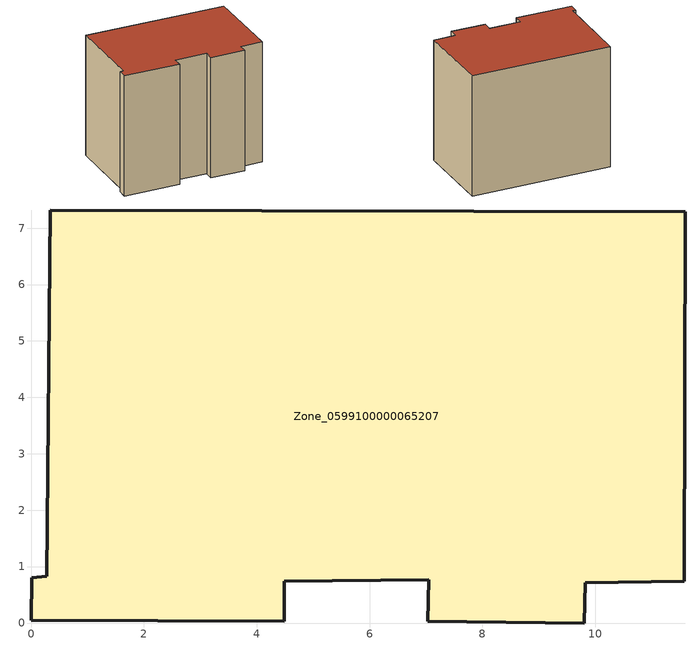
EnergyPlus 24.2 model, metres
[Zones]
Zone_0599100000065207
 floor ground (C_G): 4.49,0.03 0,0.05 0.01,0.8 0.28,0.83 0.34,7.32 11.6,7.29 11.58,0.74 9.82,0.71 9.81,0 7.03,0.03 7.05,0.77 4.49,0.74 z0
 wall outside (C_F): 0.28,0.83 0.01,0.8 0,0.05 4.49,0.03 4.49,0.74 7.05,0.77 7.03,0.03 9.81,0 9.82,0.71 11.58,0.74 11.6,7.29 0.34,7.32 0.28,0.83 z0:9.86
 roof outside (C_R): 11.6,7.29 0.34,7.32 0.28,0.83 0.01,0.8 0,0.05 4.49,0.03 4.49,0.74 7.05,0.77 7.03,0.03 9.81,0 9.82,0.71 11.58,0.74 z9.86
[BUILDING]
Pand.0599100000065207: North Axis=0; Terrain=City; Loads Convergence Tolerance Value=0.04; Temperature Convergence Tolerance Value=0.4; Solar Distribution=FullExterior; Maximum Number of Warmup Days=25; Minimum Number of Warmup Days=1
[Site:Location]
Rotterdam.The.Hague.AP_ZH_NLD Design_Conditions: Latitude=51.96; Longitude=4.45; Time Zone=1; Elevation=-4.5
[SITE:GROUNDTEMPERATURE:BUILDINGSURFACE]
18, 18, 18, 18, 18, 18, 18, 18, 18, 18, 18, 18
[MATERIAL] Thermal Absorptance=0.9; Solar Absorptance=0.7; Visible Absorptance=0.7
Name | Roughness | Thickness | Conductivity | Density | Specific Heat
G.TC.1946 | MediumSmooth | 0.15 | 1 | 540 | 1210
F.TC.1946 | Rough | 0.3 | 0.857143 | 1920 | 840
R.TC.1946 | MediumRough | 0.2 | 0.909091 | 1500 | 1000
[CONSTRUCTION]
C_G: G.TC.1946
C_F: F.TC.1946
C_R: R.TC.1946
[ZONE]
Zone_0599100000065207: Type=1; Multiplier=1; Ceiling Height=Autocalculate; Volume=Autocalculate; Floor Area=autocalculate; Part of Total Floor Area=Yes
[ZONEINFILTRATION:DESIGNFLOWRATE]
Infil_Zone_0599100000065207: Zone or ZoneList or Space or SpaceList=Zone_0599100000065207; Schedule=AlwaysOn; Design Flow Rate Calculation Method=Flow/Area; Flow Rate per Floor Area=0.003; Constant Term Coefficient=1; Temperature Term Coefficient=0; Velocity Term Coefficient=0; Velocity Squared Term Coefficient=0
[HVACTEMPLATE:ZONE:IDEALLOADSAIRSYSTEM]
Zone_0599100000065207: Maximum Heating Supply Air Temperature=50; Minimum Cooling Supply Air Temperature=13; Maximum Heating Supply Air Humidity Ratio=0.0156; Minimum Cooling Supply Air Humidity Ratio=0.0077; Heating Limit=NoLimit; Cooling Limit=NoLimit; Dehumidification Control Type=ConstantSensibleHeatRatio; Cooling Sensible Heat Ratio=0.7; Dehumidification Setpoint=60; Humidification Control Type=None; Humidification Setpoint=30; Outdoor Air Method=None; Outdoor Air Flow Rate per Person=0.00944; Outdoor Air Flow Rate per Zone Floor Area=0; Outdoor Air Flow Rate per Zone=0; Demand Controlled Ventilation Type=None; Outdoor Air Economizer Type=NoEconomizer; Heat Recovery Type=None; Sensible Heat Recovery Effectiveness=0.7; Latent Heat Recovery Effectiveness=0.65
[ZONECONTROL:THERMOSTAT]
ThermostatControl_Zone_0599100000065207: Zone or ZoneList=Zone_0599100000065207; Control Type Schedule=DualSetpointControlType; Control 1=Thermostat_Zone_0599100000065207; Temperature Difference Between Cutout And Setpoint=0
[THERMOSTATSETPOINT:DUALSETPOINT]
Thermostat_Zone_0599100000065207: Heating Setpoint Temperature Schedule=HeatingSetpoint_Zone_0599100000065207; Cooling Setpoint Temperature Schedule=CoolingSetpoint_Zone_0599100000065207
[SCHEDULE:COMPACT]
HeatingSetpoint_Zone_0599100000065207: Through: 12/31, For: AllDays, Until: 24:00, 21
CoolingSetpoint_Zone_0599100000065207: Through: 12/31, For: AllDays, Until: 24:00, 24
DualSetpointControlType: Through: 12/31, For: AllDays, Until: 24:00, 4
AlwaysOn: Through: 12/31, For: AllDays, Until: 24:00, 1
